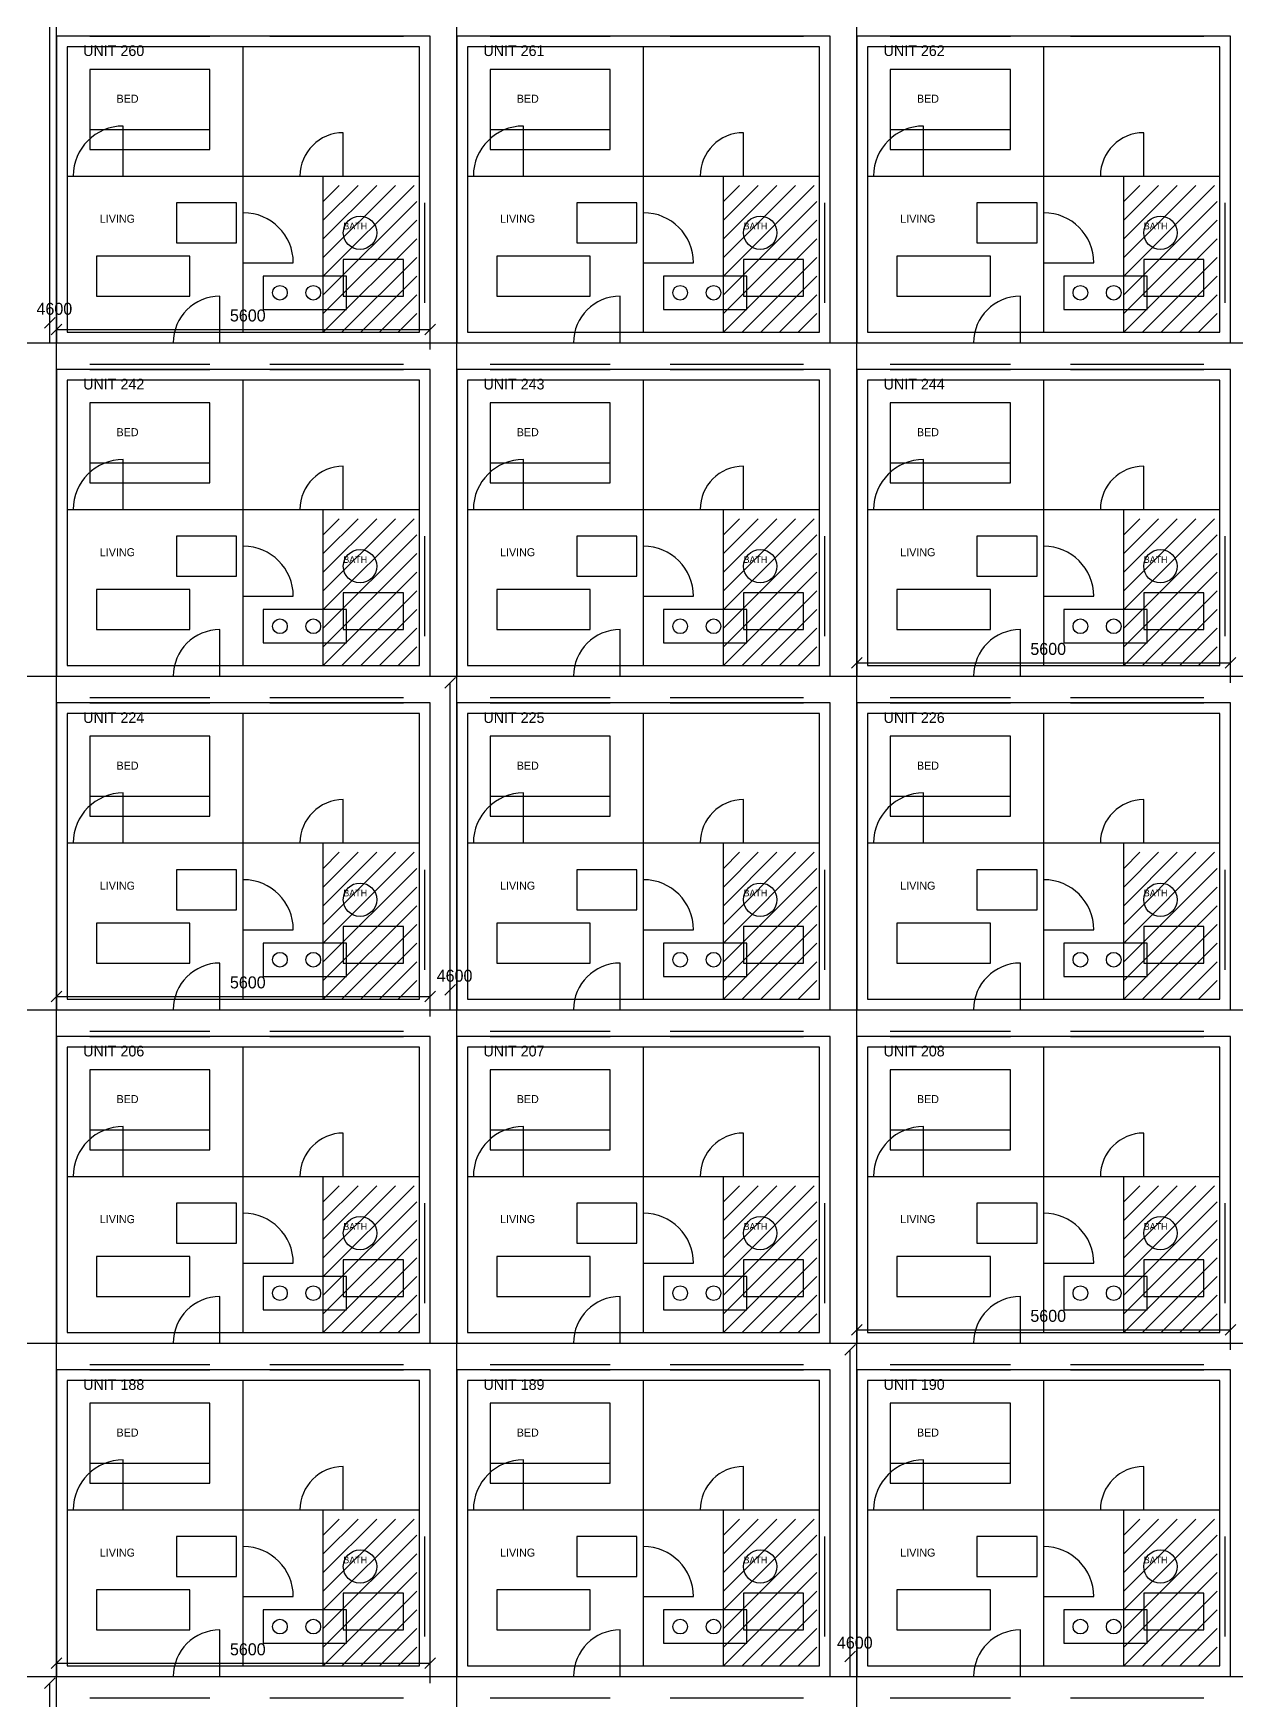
# Model space of a CAD drawing. Header units: millimetres. Extents: x -689 to 114080, y -500 to 99080.
# Drawn here: x 44653 to 62693, y 52640 to 77640 of the extents above; entities that cross this region are included whole.
import ezdxf

# ---------------------------------------------------------------- set-up
doc = ezdxf.new("R2010")
doc.units = ezdxf.units.MM
for name, color, linetype in [('DIMENSIONS', 3, 'CONTINUOUS'), ('DOORS', 2, 'CONTINUOUS'), ('FURNITURE', 5, 'CONTINUOUS'), ('GRID', 8, 'CONTINUOUS'), ('HATCH_SIM', 9, 'CONTINUOUS'), ('TEXT', 6, 'CONTINUOUS'), ('WALLS', 7, 'CONTINUOUS'), ('WINDOWS', 4, 'CONTINUOUS')]:
    doc.layers.add(name, color=color, linetype=linetype)

msp = doc.modelspace()

# ---------------------------------------------------------------- linework, layer by layer
at = {"layer": 'DIMENSIONS'}
for p, q in [((44900, 73300), (44900, 77900)), ((44900, 77600), (44900, 77900)), ((44820, 73220), (44980, 73380)), ((44900, 73000), (44900, 73300)), ((44920, 73120), (45080, 73280)), ((50520, 73120), (50680, 73280)), ((45000, 73200), (50600, 73200)), ((45000, 72900), (45000, 73200)), ((50600, 72900), (50600, 73200)), ((56920, 68120), (57080, 68280)), ((62520, 68120), (62680, 68280)), ((57000, 68200), (62600, 68200)), ((57000, 67900), (57000, 68200)), ((62600, 67900), (62600, 68200)), ((50820, 67820), (50980, 67980)), ((50900, 63300), (50900, 67900)), ((50900, 67600), (50900, 67900)), ((44920, 63120), (45080, 63280)), ((50520, 63120), (50680, 63280)), ((50820, 63220), (50980, 63380)), ((50900, 63000), (50900, 63300)), ((45000, 63200), (50600, 63200)), ((45000, 62900), (45000, 63200)), ((50600, 62900), (50600, 63200)), ((56920, 58120), (57080, 58280)), ((62520, 58120), (62680, 58280)), ((57000, 58200), (62600, 58200)), ((57000, 57900), (57000, 58200)), ((62600, 57900), (62600, 58200)), ((56820, 57820), (56980, 57980)), ((56900, 53300), (56900, 57900)), ((56900, 57600), (56900, 57900)), ((44920, 53120), (45080, 53280)), ((50520, 53120), (50680, 53280)), ((56820, 53220), (56980, 53380)), ((56900, 53000), (56900, 53300)), ((45000, 53200), (50600, 53200)), ((45000, 52900), (45000, 53200)), ((50600, 52900), (50600, 53200)), ((44820, 52820), (44980, 52980)), ((44900, 48300), (44900, 52900)), ((44900, 52600), (44900, 52900))]:
    msp.add_line(p, q, dxfattribs=at)
at = {"layer": 'DOORS'}
for p, q in [((46000, 75500), (46000, 76250)), ((52000, 75500), (52000, 76250)), ((58000, 75500), (58000, 76250)), ((49300, 75500), (49300, 76150)), ((55300, 75500), (55300, 76150)), ((61300, 75500), (61300, 76150)), ((47800, 74200), (48550, 74200)), ((53800, 74200), (54550, 74200)), ((59800, 74200), (60550, 74200)), ((47450, 73000), (47450, 73700)), ((53450, 73000), (53450, 73700)), ((59450, 73000), (59450, 73700)), ((46000, 70500), (46000, 71250)), ((52000, 70500), (52000, 71250)), ((58000, 70500), (58000, 71250)), ((49300, 70500), (49300, 71150)), ((55300, 70500), (55300, 71150)), ((61300, 70500), (61300, 71150)), ((47800, 69200), (48550, 69200)), ((53800, 69200), (54550, 69200)), ((59800, 69200), (60550, 69200)), ((47450, 68000), (47450, 68700)), ((53450, 68000), (53450, 68700)), ((59450, 68000), (59450, 68700)), ((46000, 65500), (46000, 66250)), ((52000, 65500), (52000, 66250)), ((58000, 65500), (58000, 66250)), ((49300, 65500), (49300, 66150)), ((55300, 65500), (55300, 66150)), ((61300, 65500), (61300, 66150)), ((47800, 64200), (48550, 64200)), ((53800, 64200), (54550, 64200)), ((59800, 64200), (60550, 64200)), ((47450, 63000), (47450, 63700)), ((53450, 63000), (53450, 63700)), ((59450, 63000), (59450, 63700)), ((46000, 60500), (46000, 61250)), ((52000, 60500), (52000, 61250)), ((58000, 60500), (58000, 61250)), ((49300, 60500), (49300, 61150)), ((55300, 60500), (55300, 61150)), ((61300, 60500), (61300, 61150)), ((47800, 59200), (48550, 59200)), ((53800, 59200), (54550, 59200)), ((59800, 59200), (60550, 59200)), ((47450, 58000), (47450, 58700)), ((53450, 58000), (53450, 58700)), ((59450, 58000), (59450, 58700)), ((46000, 55500), (46000, 56250)), ((52000, 55500), (52000, 56250)), ((58000, 55500), (58000, 56250)), ((49300, 55500), (49300, 56150)), ((55300, 55500), (55300, 56150)), ((61300, 55500), (61300, 56150)), ((47800, 54200), (48550, 54200)), ((53800, 54200), (54550, 54200)), ((59800, 54200), (60550, 54200)), ((47450, 53000), (47450, 53700)), ((53450, 53000), (53450, 53700)), ((59450, 53000), (59450, 53700))]:
    msp.add_line(p, q, dxfattribs=at)
for centre, radius, start, end in [((46000, 75500), 750, 90, 180), ((52000, 75500), 750, 90, 180), ((58000, 75500), 750, 90, 180), ((49300, 75500), 650, 90, 180), ((55300, 75500), 650, 90, 180), ((61300, 75500), 650, 90, 180), ((47800, 74200), 750, 0, 90), ((53800, 74200), 750, 0, 90), ((59800, 74200), 750, 0, 90), ((47450, 73000), 700, 90, 180), ((53450, 73000), 700, 90, 180), ((59450, 73000), 700, 90, 180), ((46000, 70500), 750, 90, 180), ((52000, 70500), 750, 90, 180), ((58000, 70500), 750, 90, 180), ((49300, 70500), 650, 90, 180), ((55300, 70500), 650, 90, 180), ((61300, 70500), 650, 90, 180), ((47800, 69200), 750, 0, 90), ((53800, 69200), 750, 0, 90), ((59800, 69200), 750, 0, 90), ((47450, 68000), 700, 90, 180), ((53450, 68000), 700, 90, 180), ((59450, 68000), 700, 90, 180), ((46000, 65500), 750, 90, 180), ((52000, 65500), 750, 90, 180), ((58000, 65500), 750, 90, 180), ((49300, 65500), 650, 90, 180), ((55300, 65500), 650, 90, 180), ((61300, 65500), 650, 90, 180), ((47800, 64200), 750, 0, 90), ((53800, 64200), 750, 0, 90), ((59800, 64200), 750, 0, 90), ((47450, 63000), 700, 90, 180), ((53450, 63000), 700, 90, 180), ((59450, 63000), 700, 90, 180), ((46000, 60500), 750, 90, 180), ((52000, 60500), 750, 90, 180), ((58000, 60500), 750, 90, 180), ((49300, 60500), 650, 90, 180), ((55300, 60500), 650, 90, 180), ((61300, 60500), 650, 90, 180), ((47800, 59200), 750, 0, 90), ((53800, 59200), 750, 0, 90), ((59800, 59200), 750, 0, 90), ((47450, 58000), 700, 90, 180), ((53450, 58000), 700, 90, 180), ((59450, 58000), 700, 90, 180), ((46000, 55500), 750, 90, 180), ((52000, 55500), 750, 90, 180), ((58000, 55500), 750, 90, 180), ((49300, 55500), 650, 90, 180), ((55300, 55500), 650, 90, 180), ((61300, 55500), 650, 90, 180), ((47800, 54200), 750, 0, 90), ((53800, 54200), 750, 0, 90), ((59800, 54200), 750, 0, 90), ((47450, 53000), 700, 90, 180), ((53450, 53000), 700, 90, 180), ((59450, 53000), 700, 90, 180)]:
    msp.add_arc(centre, radius, start, end, dxfattribs=at)
at = {"layer": 'FURNITURE'}
for p, q in [((47300, 77100), (45500, 77100)), ((45500, 77100), (45500, 75900)), ((47300, 75900), (47300, 77100)), ((53300, 77100), (51500, 77100)), ((51500, 77100), (51500, 75900)), ((53300, 75900), (53300, 77100)), ((59300, 77100), (57500, 77100)), ((57500, 77100), (57500, 75900)), ((59300, 75900), (59300, 77100)), ((45500, 76200), (47300, 76200)), ((51500, 76200), (53300, 76200)), ((57500, 76200), (59300, 76200)), ((45500, 75900), (47300, 75900)), ((51500, 75900), (53300, 75900)), ((57500, 75900), (59300, 75900)), ((47700, 75100), (46800, 75100)), ((46800, 75100), (46800, 74500)), ((47700, 74500), (47700, 75100)), ((53700, 75100), (52800, 75100)), ((52800, 75100), (52800, 74500)), ((53700, 74500), (53700, 75100)), ((59700, 75100), (58800, 75100)), ((58800, 75100), (58800, 74500)), ((59700, 74500), (59700, 75100)), ((46800, 74500), (47700, 74500)), ((52800, 74500), (53700, 74500)), ((58800, 74500), (59700, 74500)), ((47000, 74300), (45600, 74300)), ((45600, 74300), (45600, 73700)), ((47000, 73700), (47000, 74300)), ((50200, 74250), (49300, 74250)), ((49300, 74250), (49300, 73700)), ((50200, 73700), (50200, 74250)), ((53000, 74300), (51600, 74300)), ((51600, 74300), (51600, 73700)), ((53000, 73700), (53000, 74300)), ((56200, 74250), (55300, 74250)), ((55300, 74250), (55300, 73700)), ((56200, 73700), (56200, 74250)), ((59000, 74300), (57600, 74300)), ((57600, 74300), (57600, 73700)), ((59000, 73700), (59000, 74300)), ((62200, 74250), (61300, 74250)), ((61300, 74250), (61300, 73700)), ((62200, 73700), (62200, 74250)), ((49350, 74000), (48100, 74000)), ((48100, 74000), (48100, 73500)), ((49350, 73500), (49350, 74000)), ((55350, 74000), (54100, 74000)), ((54100, 74000), (54100, 73500)), ((55350, 73500), (55350, 74000)), ((61350, 74000), (60100, 74000)), ((60100, 74000), (60100, 73500)), ((61350, 73500), (61350, 74000)), ((45600, 73700), (47000, 73700)), ((48100, 73500), (49350, 73500)), ((49300, 73700), (50200, 73700)), ((51600, 73700), (53000, 73700)), ((54100, 73500), (55350, 73500)), ((55300, 73700), (56200, 73700)), ((57600, 73700), (59000, 73700)), ((60100, 73500), (61350, 73500)), ((61300, 73700), (62200, 73700)), ((47300, 72100), (45500, 72100)), ((45500, 72100), (45500, 70900)), ((47300, 70900), (47300, 72100)), ((53300, 72100), (51500, 72100)), ((51500, 72100), (51500, 70900)), ((53300, 70900), (53300, 72100)), ((59300, 72100), (57500, 72100)), ((57500, 72100), (57500, 70900)), ((59300, 70900), (59300, 72100)), ((45500, 71200), (47300, 71200)), ((51500, 71200), (53300, 71200)), ((57500, 71200), (59300, 71200)), ((45500, 70900), (47300, 70900)), ((51500, 70900), (53300, 70900)), ((57500, 70900), (59300, 70900)), ((47700, 70100), (46800, 70100)), ((46800, 70100), (46800, 69500)), ((47700, 69500), (47700, 70100)), ((53700, 70100), (52800, 70100)), ((52800, 70100), (52800, 69500)), ((53700, 69500), (53700, 70100)), ((59700, 70100), (58800, 70100)), ((58800, 70100), (58800, 69500)), ((59700, 69500), (59700, 70100)), ((46800, 69500), (47700, 69500)), ((52800, 69500), (53700, 69500)), ((58800, 69500), (59700, 69500)), ((47000, 69300), (45600, 69300)), ((45600, 69300), (45600, 68700)), ((47000, 68700), (47000, 69300)), ((50200, 69250), (49300, 69250)), ((49300, 69250), (49300, 68700)), ((50200, 68700), (50200, 69250)), ((53000, 69300), (51600, 69300)), ((51600, 69300), (51600, 68700)), ((53000, 68700), (53000, 69300)), ((56200, 69250), (55300, 69250)), ((55300, 69250), (55300, 68700)), ((56200, 68700), (56200, 69250)), ((59000, 69300), (57600, 69300)), ((57600, 69300), (57600, 68700)), ((59000, 68700), (59000, 69300)), ((62200, 69250), (61300, 69250)), ((61300, 69250), (61300, 68700)), ((62200, 68700), (62200, 69250)), ((49350, 69000), (48100, 69000)), ((48100, 69000), (48100, 68500)), ((49350, 68500), (49350, 69000)), ((55350, 69000), (54100, 69000)), ((54100, 69000), (54100, 68500)), ((55350, 68500), (55350, 69000)), ((61350, 69000), (60100, 69000)), ((60100, 69000), (60100, 68500)), ((61350, 68500), (61350, 69000)), ((45600, 68700), (47000, 68700)), ((48100, 68500), (49350, 68500)), ((49300, 68700), (50200, 68700)), ((51600, 68700), (53000, 68700)), ((54100, 68500), (55350, 68500)), ((55300, 68700), (56200, 68700)), ((57600, 68700), (59000, 68700)), ((60100, 68500), (61350, 68500)), ((61300, 68700), (62200, 68700)), ((47300, 67100), (45500, 67100)), ((45500, 67100), (45500, 65900)), ((47300, 65900), (47300, 67100)), ((53300, 67100), (51500, 67100)), ((51500, 67100), (51500, 65900)), ((53300, 65900), (53300, 67100)), ((59300, 67100), (57500, 67100)), ((57500, 67100), (57500, 65900)), ((59300, 65900), (59300, 67100)), ((45500, 66200), (47300, 66200)), ((51500, 66200), (53300, 66200)), ((57500, 66200), (59300, 66200)), ((45500, 65900), (47300, 65900)), ((51500, 65900), (53300, 65900)), ((57500, 65900), (59300, 65900)), ((47700, 65100), (46800, 65100)), ((46800, 65100), (46800, 64500)), ((47700, 64500), (47700, 65100)), ((53700, 65100), (52800, 65100)), ((52800, 65100), (52800, 64500)), ((53700, 64500), (53700, 65100)), ((59700, 65100), (58800, 65100)), ((58800, 65100), (58800, 64500)), ((59700, 64500), (59700, 65100)), ((46800, 64500), (47700, 64500)), ((52800, 64500), (53700, 64500)), ((58800, 64500), (59700, 64500)), ((47000, 64300), (45600, 64300)), ((45600, 64300), (45600, 63700)), ((47000, 63700), (47000, 64300)), ((50200, 64250), (49300, 64250)), ((49300, 64250), (49300, 63700)), ((50200, 63700), (50200, 64250)), ((53000, 64300), (51600, 64300)), ((51600, 64300), (51600, 63700)), ((53000, 63700), (53000, 64300)), ((56200, 64250), (55300, 64250)), ((55300, 64250), (55300, 63700)), ((56200, 63700), (56200, 64250)), ((59000, 64300), (57600, 64300)), ((57600, 64300), (57600, 63700)), ((59000, 63700), (59000, 64300)), ((62200, 64250), (61300, 64250)), ((61300, 64250), (61300, 63700)), ((62200, 63700), (62200, 64250)), ((49350, 64000), (48100, 64000)), ((48100, 64000), (48100, 63500)), ((49350, 63500), (49350, 64000)), ((55350, 64000), (54100, 64000)), ((54100, 64000), (54100, 63500)), ((55350, 63500), (55350, 64000)), ((61350, 64000), (60100, 64000)), ((60100, 64000), (60100, 63500)), ((61350, 63500), (61350, 64000)), ((45600, 63700), (47000, 63700)), ((48100, 63500), (49350, 63500)), ((49300, 63700), (50200, 63700)), ((51600, 63700), (53000, 63700)), ((54100, 63500), (55350, 63500)), ((55300, 63700), (56200, 63700)), ((57600, 63700), (59000, 63700)), ((60100, 63500), (61350, 63500)), ((61300, 63700), (62200, 63700)), ((47300, 62100), (45500, 62100)), ((45500, 62100), (45500, 60900)), ((47300, 60900), (47300, 62100)), ((53300, 62100), (51500, 62100)), ((51500, 62100), (51500, 60900)), ((53300, 60900), (53300, 62100)), ((59300, 62100), (57500, 62100)), ((57500, 62100), (57500, 60900)), ((59300, 60900), (59300, 62100)), ((45500, 61200), (47300, 61200)), ((51500, 61200), (53300, 61200)), ((57500, 61200), (59300, 61200)), ((45500, 60900), (47300, 60900)), ((51500, 60900), (53300, 60900)), ((57500, 60900), (59300, 60900)), ((47700, 60100), (46800, 60100)), ((46800, 60100), (46800, 59500)), ((47700, 59500), (47700, 60100)), ((53700, 60100), (52800, 60100)), ((52800, 60100), (52800, 59500)), ((53700, 59500), (53700, 60100)), ((59700, 60100), (58800, 60100)), ((58800, 60100), (58800, 59500)), ((59700, 59500), (59700, 60100)), ((46800, 59500), (47700, 59500)), ((52800, 59500), (53700, 59500)), ((58800, 59500), (59700, 59500)), ((47000, 59300), (45600, 59300)), ((45600, 59300), (45600, 58700)), ((47000, 58700), (47000, 59300)), ((50200, 59250), (49300, 59250)), ((49300, 59250), (49300, 58700)), ((50200, 58700), (50200, 59250)), ((53000, 59300), (51600, 59300)), ((51600, 59300), (51600, 58700)), ((53000, 58700), (53000, 59300)), ((56200, 59250), (55300, 59250)), ((55300, 59250), (55300, 58700)), ((56200, 58700), (56200, 59250)), ((59000, 59300), (57600, 59300)), ((57600, 59300), (57600, 58700)), ((59000, 58700), (59000, 59300)), ((62200, 59250), (61300, 59250)), ((61300, 59250), (61300, 58700)), ((62200, 58700), (62200, 59250)), ((49350, 59000), (48100, 59000)), ((48100, 59000), (48100, 58500)), ((49350, 58500), (49350, 59000)), ((55350, 59000), (54100, 59000)), ((54100, 59000), (54100, 58500)), ((55350, 58500), (55350, 59000)), ((61350, 59000), (60100, 59000)), ((60100, 59000), (60100, 58500)), ((61350, 58500), (61350, 59000)), ((45600, 58700), (47000, 58700)), ((48100, 58500), (49350, 58500)), ((49300, 58700), (50200, 58700)), ((51600, 58700), (53000, 58700)), ((54100, 58500), (55350, 58500)), ((55300, 58700), (56200, 58700)), ((57600, 58700), (59000, 58700)), ((60100, 58500), (61350, 58500)), ((61300, 58700), (62200, 58700)), ((47300, 57100), (45500, 57100)), ((45500, 57100), (45500, 55900)), ((47300, 55900), (47300, 57100)), ((53300, 57100), (51500, 57100)), ((51500, 57100), (51500, 55900)), ((53300, 55900), (53300, 57100)), ((59300, 57100), (57500, 57100)), ((57500, 57100), (57500, 55900)), ((59300, 55900), (59300, 57100)), ((45500, 56200), (47300, 56200)), ((51500, 56200), (53300, 56200)), ((57500, 56200), (59300, 56200)), ((45500, 55900), (47300, 55900)), ((51500, 55900), (53300, 55900)), ((57500, 55900), (59300, 55900)), ((47700, 55100), (46800, 55100)), ((46800, 55100), (46800, 54500)), ((47700, 54500), (47700, 55100)), ((53700, 55100), (52800, 55100)), ((52800, 55100), (52800, 54500)), ((53700, 54500), (53700, 55100)), ((59700, 55100), (58800, 55100)), ((58800, 55100), (58800, 54500)), ((59700, 54500), (59700, 55100)), ((46800, 54500), (47700, 54500)), ((52800, 54500), (53700, 54500)), ((58800, 54500), (59700, 54500)), ((47000, 54300), (45600, 54300)), ((45600, 54300), (45600, 53700)), ((47000, 53700), (47000, 54300)), ((50200, 54250), (49300, 54250)), ((49300, 54250), (49300, 53700)), ((50200, 53700), (50200, 54250)), ((53000, 54300), (51600, 54300)), ((51600, 54300), (51600, 53700)), ((53000, 53700), (53000, 54300)), ((56200, 54250), (55300, 54250)), ((55300, 54250), (55300, 53700)), ((56200, 53700), (56200, 54250)), ((59000, 54300), (57600, 54300)), ((57600, 54300), (57600, 53700)), ((59000, 53700), (59000, 54300)), ((62200, 54250), (61300, 54250)), ((61300, 54250), (61300, 53700)), ((62200, 53700), (62200, 54250)), ((49350, 54000), (48100, 54000)), ((48100, 54000), (48100, 53500)), ((49350, 53500), (49350, 54000)), ((55350, 54000), (54100, 54000)), ((54100, 54000), (54100, 53500)), ((55350, 53500), (55350, 54000)), ((61350, 54000), (60100, 54000)), ((60100, 54000), (60100, 53500)), ((61350, 53500), (61350, 54000)), ((45600, 53700), (47000, 53700)), ((48100, 53500), (49350, 53500)), ((49300, 53700), (50200, 53700)), ((51600, 53700), (53000, 53700)), ((54100, 53500), (55350, 53500)), ((55300, 53700), (56200, 53700)), ((57600, 53700), (59000, 53700)), ((60100, 53500), (61350, 53500)), ((61300, 53700), (62200, 53700))]:
    msp.add_line(p, q, dxfattribs=at)
for centre, radius in [((49550, 74650), 250), ((55550, 74650), 250), ((61550, 74650), 250), ((48350, 73750), 110), ((48850, 73750), 110), ((54350, 73750), 110), ((54850, 73750), 110), ((60350, 73750), 110), ((60850, 73750), 110), ((49550, 69650), 250), ((55550, 69650), 250), ((61550, 69650), 250), ((48350, 68750), 110), ((48850, 68750), 110), ((54350, 68750), 110), ((54850, 68750), 110), ((60350, 68750), 110), ((60850, 68750), 110), ((49550, 64650), 250), ((55550, 64650), 250), ((61550, 64650), 250), ((48350, 63750), 110), ((48850, 63750), 110), ((54350, 63750), 110), ((54850, 63750), 110), ((60350, 63750), 110), ((60850, 63750), 110), ((49550, 59650), 250), ((55550, 59650), 250), ((61550, 59650), 250), ((48350, 58750), 110), ((48850, 58750), 110), ((54350, 58750), 110), ((54850, 58750), 110), ((60350, 58750), 110), ((60850, 58750), 110), ((49550, 54650), 250), ((55550, 54650), 250), ((61550, 54650), 250), ((48350, 53750), 110), ((48850, 53750), 110), ((54350, 53750), 110), ((54850, 53750), 110), ((60350, 53750), 110), ((60850, 53750), 110)]:
    msp.add_circle(centre, radius, dxfattribs=at)
at = {"layer": 'GRID'}
for p, q in [((45000, 500), (45000, 97700)), ((51000, 500), (51000, 97700)), ((57000, 500), (57000, 97700)), ((500, 73000), (113500, 73000)), ((500, 68000), (113500, 68000)), ((500, 63000), (113500, 63000)), ((500, 58000), (113500, 58000)), ((500, 53000), (113500, 53000))]:
    msp.add_line(p, q, dxfattribs=at)
at = {"layer": 'HATCH_SIM'}
for p, q in [((49000, 75120), (49240, 75360)), ((49000, 74840), (49520, 75360)), ((49000, 74560), (49800, 75360)), ((49000, 74280), (50080, 75360)), ((49000, 74000), (50360, 75360)), ((55000, 75120), (55240, 75360)), ((55000, 74840), (55520, 75360)), ((55000, 74560), (55800, 75360)), ((55000, 74280), (56080, 75360)), ((55000, 74000), (56360, 75360)), ((61000, 75120), (61240, 75360)), ((61000, 74840), (61520, 75360)), ((61000, 74560), (61800, 75360)), ((61000, 74280), (62080, 75360)), ((61000, 74000), (62360, 75360)), ((49000, 73720), (50400, 75120)), ((55000, 73720), (56400, 75120)), ((61000, 73720), (62400, 75120)), ((49000, 73440), (50400, 74840)), ((55000, 73440), (56400, 74840)), ((61000, 73440), (62400, 74840)), ((49000, 73160), (50400, 74560)), ((55000, 73160), (56400, 74560)), ((61000, 73160), (62400, 74560)), ((49280, 73160), (50400, 74280)), ((55280, 73160), (56400, 74280)), ((61280, 73160), (62400, 74280)), ((49560, 73160), (50400, 74000)), ((55560, 73160), (56400, 74000)), ((61560, 73160), (62400, 74000)), ((49840, 73160), (50400, 73720)), ((55840, 73160), (56400, 73720)), ((61840, 73160), (62400, 73720)), ((50120, 73160), (50400, 73440)), ((56120, 73160), (56400, 73440)), ((62120, 73160), (62400, 73440)), ((50400, 73160), (50400, 73160)), ((56400, 73160), (56400, 73160)), ((62400, 73160), (62400, 73160)), ((49000, 70120), (49240, 70360)), ((49000, 69840), (49520, 70360)), ((49000, 69560), (49800, 70360)), ((49000, 69280), (50080, 70360)), ((49000, 69000), (50360, 70360)), ((55000, 70120), (55240, 70360)), ((55000, 69840), (55520, 70360)), ((55000, 69560), (55800, 70360)), ((55000, 69280), (56080, 70360)), ((55000, 69000), (56360, 70360)), ((61000, 70120), (61240, 70360)), ((61000, 69840), (61520, 70360)), ((61000, 69560), (61800, 70360)), ((61000, 69280), (62080, 70360)), ((61000, 69000), (62360, 70360)), ((49000, 68720), (50400, 70120)), ((55000, 68720), (56400, 70120)), ((61000, 68720), (62400, 70120)), ((49000, 68440), (50400, 69840)), ((55000, 68440), (56400, 69840)), ((61000, 68440), (62400, 69840)), ((49000, 68160), (50400, 69560)), ((55000, 68160), (56400, 69560)), ((61000, 68160), (62400, 69560)), ((49280, 68160), (50400, 69280)), ((55280, 68160), (56400, 69280)), ((61280, 68160), (62400, 69280)), ((49560, 68160), (50400, 69000)), ((55560, 68160), (56400, 69000)), ((61560, 68160), (62400, 69000)), ((49840, 68160), (50400, 68720)), ((55840, 68160), (56400, 68720)), ((61840, 68160), (62400, 68720)), ((50120, 68160), (50400, 68440)), ((56120, 68160), (56400, 68440)), ((62120, 68160), (62400, 68440)), ((50400, 68160), (50400, 68160)), ((56400, 68160), (56400, 68160)), ((62400, 68160), (62400, 68160)), ((49000, 65120), (49240, 65360)), ((49000, 64840), (49520, 65360)), ((49000, 64560), (49800, 65360)), ((49000, 64280), (50080, 65360)), ((49000, 64000), (50360, 65360)), ((55000, 65120), (55240, 65360)), ((55000, 64840), (55520, 65360)), ((55000, 64560), (55800, 65360)), ((55000, 64280), (56080, 65360)), ((55000, 64000), (56360, 65360)), ((61000, 65120), (61240, 65360)), ((61000, 64840), (61520, 65360)), ((61000, 64560), (61800, 65360)), ((61000, 64280), (62080, 65360)), ((61000, 64000), (62360, 65360)), ((49000, 63720), (50400, 65120)), ((55000, 63720), (56400, 65120)), ((61000, 63720), (62400, 65120)), ((49000, 63440), (50400, 64840)), ((55000, 63440), (56400, 64840)), ((61000, 63440), (62400, 64840)), ((49000, 63160), (50400, 64560)), ((55000, 63160), (56400, 64560)), ((61000, 63160), (62400, 64560)), ((49280, 63160), (50400, 64280)), ((55280, 63160), (56400, 64280)), ((61280, 63160), (62400, 64280)), ((49560, 63160), (50400, 64000)), ((55560, 63160), (56400, 64000)), ((61560, 63160), (62400, 64000)), ((49840, 63160), (50400, 63720)), ((55840, 63160), (56400, 63720)), ((61840, 63160), (62400, 63720)), ((50120, 63160), (50400, 63440)), ((56120, 63160), (56400, 63440)), ((62120, 63160), (62400, 63440)), ((50400, 63160), (50400, 63160)), ((56400, 63160), (56400, 63160)), ((62400, 63160), (62400, 63160)), ((49000, 60120), (49240, 60360)), ((49000, 59840), (49520, 60360)), ((49000, 59560), (49800, 60360)), ((49000, 59280), (50080, 60360)), ((49000, 59000), (50360, 60360)), ((55000, 60120), (55240, 60360)), ((55000, 59840), (55520, 60360)), ((55000, 59560), (55800, 60360)), ((55000, 59280), (56080, 60360)), ((55000, 59000), (56360, 60360)), ((61000, 60120), (61240, 60360)), ((61000, 59840), (61520, 60360)), ((61000, 59560), (61800, 60360)), ((61000, 59280), (62080, 60360)), ((61000, 59000), (62360, 60360)), ((49000, 58720), (50400, 60120)), ((55000, 58720), (56400, 60120)), ((61000, 58720), (62400, 60120)), ((49000, 58440), (50400, 59840)), ((55000, 58440), (56400, 59840)), ((61000, 58440), (62400, 59840)), ((49000, 58160), (50400, 59560)), ((55000, 58160), (56400, 59560)), ((61000, 58160), (62400, 59560)), ((49280, 58160), (50400, 59280)), ((55280, 58160), (56400, 59280)), ((61280, 58160), (62400, 59280)), ((49560, 58160), (50400, 59000)), ((55560, 58160), (56400, 59000)), ((61560, 58160), (62400, 59000)), ((49840, 58160), (50400, 58720)), ((55840, 58160), (56400, 58720)), ((61840, 58160), (62400, 58720)), ((50120, 58160), (50400, 58440)), ((56120, 58160), (56400, 58440)), ((62120, 58160), (62400, 58440)), ((50400, 58160), (50400, 58160)), ((56400, 58160), (56400, 58160)), ((62400, 58160), (62400, 58160)), ((49000, 55120), (49240, 55360)), ((49000, 54840), (49520, 55360)), ((49000, 54560), (49800, 55360)), ((49000, 54280), (50080, 55360)), ((49000, 54000), (50360, 55360)), ((55000, 55120), (55240, 55360)), ((55000, 54840), (55520, 55360)), ((55000, 54560), (55800, 55360)), ((55000, 54280), (56080, 55360)), ((55000, 54000), (56360, 55360)), ((61000, 55120), (61240, 55360)), ((61000, 54840), (61520, 55360)), ((61000, 54560), (61800, 55360)), ((61000, 54280), (62080, 55360)), ((61000, 54000), (62360, 55360)), ((49000, 53720), (50400, 55120)), ((55000, 53720), (56400, 55120)), ((61000, 53720), (62400, 55120)), ((49000, 53440), (50400, 54840)), ((55000, 53440), (56400, 54840)), ((61000, 53440), (62400, 54840)), ((49000, 53160), (50400, 54560)), ((55000, 53160), (56400, 54560)), ((61000, 53160), (62400, 54560)), ((49280, 53160), (50400, 54280)), ((55280, 53160), (56400, 54280)), ((61280, 53160), (62400, 54280)), ((49560, 53160), (50400, 54000)), ((55560, 53160), (56400, 54000)), ((61560, 53160), (62400, 54000)), ((49840, 53160), (50400, 53720)), ((55840, 53160), (56400, 53720)), ((61840, 53160), (62400, 53720)), ((50120, 53160), (50400, 53440)), ((56120, 53160), (56400, 53440)), ((62120, 53160), (62400, 53440)), ((50400, 53160), (50400, 53160)), ((56400, 53160), (56400, 53160)), ((62400, 53160), (62400, 53160))]:
    msp.add_line(p, q, dxfattribs=at)
at = {"layer": 'WALLS'}
for p, q in [((50600, 77600), (45000, 77600)), ((45000, 77600), (45000, 73000)), ((50600, 73000), (50600, 77600)), ((56600, 77600), (51000, 77600)), ((51000, 77600), (51000, 73000)), ((56600, 73000), (56600, 77600)), ((62600, 77600), (57000, 77600)), ((57000, 77600), (57000, 73000)), ((62600, 73000), (62600, 77600)), ((50440, 77440), (45160, 77440)), ((45160, 77440), (45160, 73160)), ((47800, 73160), (47800, 77440)), ((50440, 73160), (50440, 77440)), ((56440, 77440), (51160, 77440)), ((51160, 77440), (51160, 73160)), ((53800, 73160), (53800, 77440)), ((56440, 73160), (56440, 77440)), ((62440, 77440), (57160, 77440)), ((57160, 77440), (57160, 73160)), ((59800, 73160), (59800, 77440)), ((62440, 73160), (62440, 77440)), ((45160, 75500), (50440, 75500)), ((49000, 73160), (49000, 75500)), ((51160, 75500), (56440, 75500)), ((55000, 73160), (55000, 75500)), ((57160, 75500), (62440, 75500)), ((61000, 73160), (61000, 75500)), ((45000, 73000), (50600, 73000)), ((45160, 73160), (50440, 73160)), ((51000, 73000), (56600, 73000)), ((51160, 73160), (56440, 73160)), ((57000, 73000), (62600, 73000)), ((57160, 73160), (62440, 73160)), ((50600, 72600), (45000, 72600)), ((45000, 72600), (45000, 68000)), ((50600, 68000), (50600, 72600)), ((56600, 72600), (51000, 72600)), ((51000, 72600), (51000, 68000)), ((56600, 68000), (56600, 72600)), ((62600, 72600), (57000, 72600)), ((57000, 72600), (57000, 68000)), ((62600, 68000), (62600, 72600)), ((50440, 72440), (45160, 72440)), ((45160, 72440), (45160, 68160)), ((47800, 68160), (47800, 72440)), ((50440, 68160), (50440, 72440)), ((56440, 72440), (51160, 72440)), ((51160, 72440), (51160, 68160)), ((53800, 68160), (53800, 72440)), ((56440, 68160), (56440, 72440)), ((62440, 72440), (57160, 72440)), ((57160, 72440), (57160, 68160)), ((59800, 68160), (59800, 72440)), ((62440, 68160), (62440, 72440)), ((45160, 70500), (50440, 70500)), ((49000, 68160), (49000, 70500)), ((51160, 70500), (56440, 70500)), ((55000, 68160), (55000, 70500)), ((57160, 70500), (62440, 70500)), ((61000, 68160), (61000, 70500)), ((45000, 68000), (50600, 68000)), ((45160, 68160), (50440, 68160)), ((51000, 68000), (56600, 68000)), ((51160, 68160), (56440, 68160)), ((57000, 68000), (62600, 68000)), ((57160, 68160), (62440, 68160)), ((50600, 67600), (45000, 67600)), ((45000, 67600), (45000, 63000)), ((50600, 63000), (50600, 67600)), ((56600, 67600), (51000, 67600)), ((51000, 67600), (51000, 63000)), ((56600, 63000), (56600, 67600)), ((62600, 67600), (57000, 67600)), ((57000, 67600), (57000, 63000)), ((62600, 63000), (62600, 67600)), ((50440, 67440), (45160, 67440)), ((45160, 67440), (45160, 63160)), ((47800, 63160), (47800, 67440)), ((50440, 63160), (50440, 67440)), ((56440, 67440), (51160, 67440)), ((51160, 67440), (51160, 63160)), ((53800, 63160), (53800, 67440)), ((56440, 63160), (56440, 67440)), ((62440, 67440), (57160, 67440)), ((57160, 67440), (57160, 63160)), ((59800, 63160), (59800, 67440)), ((62440, 63160), (62440, 67440)), ((45160, 65500), (50440, 65500)), ((49000, 63160), (49000, 65500)), ((51160, 65500), (56440, 65500)), ((55000, 63160), (55000, 65500)), ((57160, 65500), (62440, 65500)), ((61000, 63160), (61000, 65500)), ((45000, 63000), (50600, 63000)), ((45160, 63160), (50440, 63160)), ((51000, 63000), (56600, 63000)), ((51160, 63160), (56440, 63160)), ((57000, 63000), (62600, 63000)), ((57160, 63160), (62440, 63160)), ((50600, 62600), (45000, 62600)), ((45000, 62600), (45000, 58000)), ((50600, 58000), (50600, 62600)), ((56600, 62600), (51000, 62600)), ((51000, 62600), (51000, 58000)), ((56600, 58000), (56600, 62600)), ((62600, 62600), (57000, 62600)), ((57000, 62600), (57000, 58000)), ((62600, 58000), (62600, 62600)), ((50440, 62440), (45160, 62440)), ((45160, 62440), (45160, 58160)), ((47800, 58160), (47800, 62440)), ((50440, 58160), (50440, 62440)), ((56440, 62440), (51160, 62440)), ((51160, 62440), (51160, 58160)), ((53800, 58160), (53800, 62440)), ((56440, 58160), (56440, 62440)), ((62440, 62440), (57160, 62440)), ((57160, 62440), (57160, 58160)), ((59800, 58160), (59800, 62440)), ((62440, 58160), (62440, 62440)), ((45160, 60500), (50440, 60500)), ((49000, 58160), (49000, 60500)), ((51160, 60500), (56440, 60500)), ((55000, 58160), (55000, 60500)), ((57160, 60500), (62440, 60500)), ((61000, 58160), (61000, 60500)), ((45000, 58000), (50600, 58000)), ((45160, 58160), (50440, 58160)), ((51000, 58000), (56600, 58000)), ((51160, 58160), (56440, 58160)), ((57000, 58000), (62600, 58000)), ((57160, 58160), (62440, 58160)), ((50600, 57600), (45000, 57600)), ((45000, 57600), (45000, 53000)), ((50600, 53000), (50600, 57600)), ((56600, 57600), (51000, 57600)), ((51000, 57600), (51000, 53000)), ((56600, 53000), (56600, 57600)), ((62600, 57600), (57000, 57600)), ((57000, 57600), (57000, 53000)), ((62600, 53000), (62600, 57600)), ((50440, 57440), (45160, 57440)), ((45160, 57440), (45160, 53160)), ((47800, 53160), (47800, 57440)), ((50440, 53160), (50440, 57440)), ((56440, 57440), (51160, 57440)), ((51160, 57440), (51160, 53160)), ((53800, 53160), (53800, 57440)), ((56440, 53160), (56440, 57440)), ((62440, 57440), (57160, 57440)), ((57160, 57440), (57160, 53160)), ((59800, 53160), (59800, 57440)), ((62440, 53160), (62440, 57440)), ((45160, 55500), (50440, 55500)), ((49000, 53160), (49000, 55500)), ((51160, 55500), (56440, 55500)), ((55000, 53160), (55000, 55500)), ((57160, 55500), (62440, 55500)), ((61000, 53160), (61000, 55500)), ((45000, 53000), (50600, 53000)), ((45160, 53160), (50440, 53160)), ((51000, 53000), (56600, 53000)), ((51160, 53160), (56440, 53160)), ((57000, 53000), (62600, 53000)), ((57160, 53160), (62440, 53160))]:
    msp.add_line(p, q, dxfattribs=at)
at = {"layer": 'WINDOWS'}
for p, q in [((45500, 77600), (47300, 77600)), ((48200, 77600), (50200, 77600)), ((51500, 77600), (53300, 77600)), ((54200, 77600), (56200, 77600)), ((57500, 77600), (59300, 77600)), ((60200, 77600), (62200, 77600)), ((50520, 73600), (50520, 75100)), ((50600, 73600), (50600, 75100)), ((56520, 73600), (56520, 75100)), ((56600, 73600), (56600, 75100)), ((62520, 73600), (62520, 75100)), ((62600, 73600), (62600, 75100)), ((45500, 72680), (47300, 72680)), ((45500, 72600), (47300, 72600)), ((48200, 72680), (50200, 72680)), ((48200, 72600), (50200, 72600)), ((51500, 72680), (53300, 72680)), ((51500, 72600), (53300, 72600)), ((54200, 72680), (56200, 72680)), ((54200, 72600), (56200, 72600)), ((57500, 72680), (59300, 72680)), ((57500, 72600), (59300, 72600)), ((60200, 72680), (62200, 72680)), ((60200, 72600), (62200, 72600)), ((50520, 68600), (50520, 70100)), ((50600, 68600), (50600, 70100)), ((56520, 68600), (56520, 70100)), ((56600, 68600), (56600, 70100)), ((62520, 68600), (62520, 70100)), ((62600, 68600), (62600, 70100)), ((45500, 67680), (47300, 67680)), ((45500, 67600), (47300, 67600)), ((48200, 67680), (50200, 67680)), ((48200, 67600), (50200, 67600)), ((51500, 67680), (53300, 67680)), ((51500, 67600), (53300, 67600)), ((54200, 67680), (56200, 67680)), ((54200, 67600), (56200, 67600)), ((57500, 67680), (59300, 67680)), ((57500, 67600), (59300, 67600)), ((60200, 67680), (62200, 67680)), ((60200, 67600), (62200, 67600)), ((50520, 63600), (50520, 65100)), ((50600, 63600), (50600, 65100)), ((56520, 63600), (56520, 65100)), ((56600, 63600), (56600, 65100)), ((62520, 63600), (62520, 65100)), ((62600, 63600), (62600, 65100)), ((45500, 62680), (47300, 62680)), ((45500, 62600), (47300, 62600)), ((48200, 62680), (50200, 62680)), ((48200, 62600), (50200, 62600)), ((51500, 62680), (53300, 62680)), ((51500, 62600), (53300, 62600)), ((54200, 62680), (56200, 62680)), ((54200, 62600), (56200, 62600)), ((57500, 62680), (59300, 62680)), ((57500, 62600), (59300, 62600)), ((60200, 62680), (62200, 62680)), ((60200, 62600), (62200, 62600)), ((50520, 58600), (50520, 60100)), ((50600, 58600), (50600, 60100)), ((56520, 58600), (56520, 60100)), ((56600, 58600), (56600, 60100)), ((62520, 58600), (62520, 60100)), ((62600, 58600), (62600, 60100)), ((45500, 57680), (47300, 57680)), ((45500, 57600), (47300, 57600)), ((48200, 57680), (50200, 57680)), ((48200, 57600), (50200, 57600)), ((51500, 57680), (53300, 57680)), ((51500, 57600), (53300, 57600)), ((54200, 57680), (56200, 57680)), ((54200, 57600), (56200, 57600)), ((57500, 57680), (59300, 57680)), ((57500, 57600), (59300, 57600)), ((60200, 57680), (62200, 57680)), ((60200, 57600), (62200, 57600)), ((50520, 53600), (50520, 55100)), ((50600, 53600), (50600, 55100)), ((56520, 53600), (56520, 55100)), ((56600, 53600), (56600, 55100)), ((62520, 53600), (62520, 55100)), ((62600, 53600), (62600, 55100)), ((45500, 52680), (47300, 52680)), ((48200, 52680), (50200, 52680)), ((51500, 52680), (53300, 52680)), ((54200, 52680), (56200, 52680)), ((57500, 52680), (59300, 52680)), ((60200, 52680), (62200, 52680))]:
    msp.add_line(p, q, dxfattribs=at)

# ---------------------------------------------------------------- texts
at = {"layer": 'DIMENSIONS'}
for s, p in [('4600', (44700, 73420)), ('5600', (47600, 73320)), ('5600', (59600, 68320)), ('5600', (47600, 63320)), ('4600', (50700, 63420)), ('5600', (59600, 58320)), ('5600', (47600, 53320)), ('4600', (56700, 53420))]:
    msp.add_text(s, height=180, dxfattribs=at).set_placement(p)
at = {"layer": 'TEXT'}
for s, height, p in [('UNIT 260', 160, (45400, 77300)), ('UNIT 261', 160, (51400, 77300)), ('UNIT 262', 160, (57400, 77300)), ('BED', 120, (45900, 76600)), ('BED', 120, (51900, 76600)), ('BED', 120, (57900, 76600)), ('LIVING', 120, (45650, 74800)), ('BATH', 100, (49300, 74700)), ('LIVING', 120, (51650, 74800)), ('BATH', 100, (55300, 74700)), ('LIVING', 120, (57650, 74800)), ('BATH', 100, (61300, 74700)), ('UNIT 242', 160, (45400, 72300)), ('UNIT 243', 160, (51400, 72300)), ('UNIT 244', 160, (57400, 72300)), ('BED', 120, (45900, 71600)), ('BED', 120, (51900, 71600)), ('BED', 120, (57900, 71600)), ('LIVING', 120, (45650, 69800)), ('BATH', 100, (49300, 69700)), ('LIVING', 120, (51650, 69800)), ('BATH', 100, (55300, 69700)), ('LIVING', 120, (57650, 69800)), ('BATH', 100, (61300, 69700)), ('UNIT 224', 160, (45400, 67300)), ('UNIT 225', 160, (51400, 67300)), ('UNIT 226', 160, (57400, 67300)), ('BED', 120, (45900, 66600)), ('BED', 120, (51900, 66600)), ('BED', 120, (57900, 66600)), ('LIVING', 120, (45650, 64800)), ('BATH', 100, (49300, 64700)), ('LIVING', 120, (51650, 64800)), ('BATH', 100, (55300, 64700)), ('LIVING', 120, (57650, 64800)), ('BATH', 100, (61300, 64700)), ('UNIT 206', 160, (45400, 62300)), ('UNIT 207', 160, (51400, 62300)), ('UNIT 208', 160, (57400, 62300)), ('BED', 120, (45900, 61600)), ('BED', 120, (51900, 61600)), ('BED', 120, (57900, 61600)), ('LIVING', 120, (45650, 59800)), ('BATH', 100, (49300, 59700)), ('LIVING', 120, (51650, 59800)), ('BATH', 100, (55300, 59700)), ('LIVING', 120, (57650, 59800)), ('BATH', 100, (61300, 59700)), ('UNIT 188', 160, (45400, 57300)), ('UNIT 189', 160, (51400, 57300)), ('UNIT 190', 160, (57400, 57300)), ('BED', 120, (45900, 56600)), ('BED', 120, (51900, 56600)), ('BED', 120, (57900, 56600)), ('LIVING', 120, (45650, 54800)), ('BATH', 100, (49300, 54700)), ('LIVING', 120, (51650, 54800)), ('BATH', 100, (55300, 54700)), ('LIVING', 120, (57650, 54800)), ('BATH', 100, (61300, 54700))]:
    msp.add_text(s, height=height, dxfattribs=at).set_placement(p)

doc.saveas('drawing.dxf')
